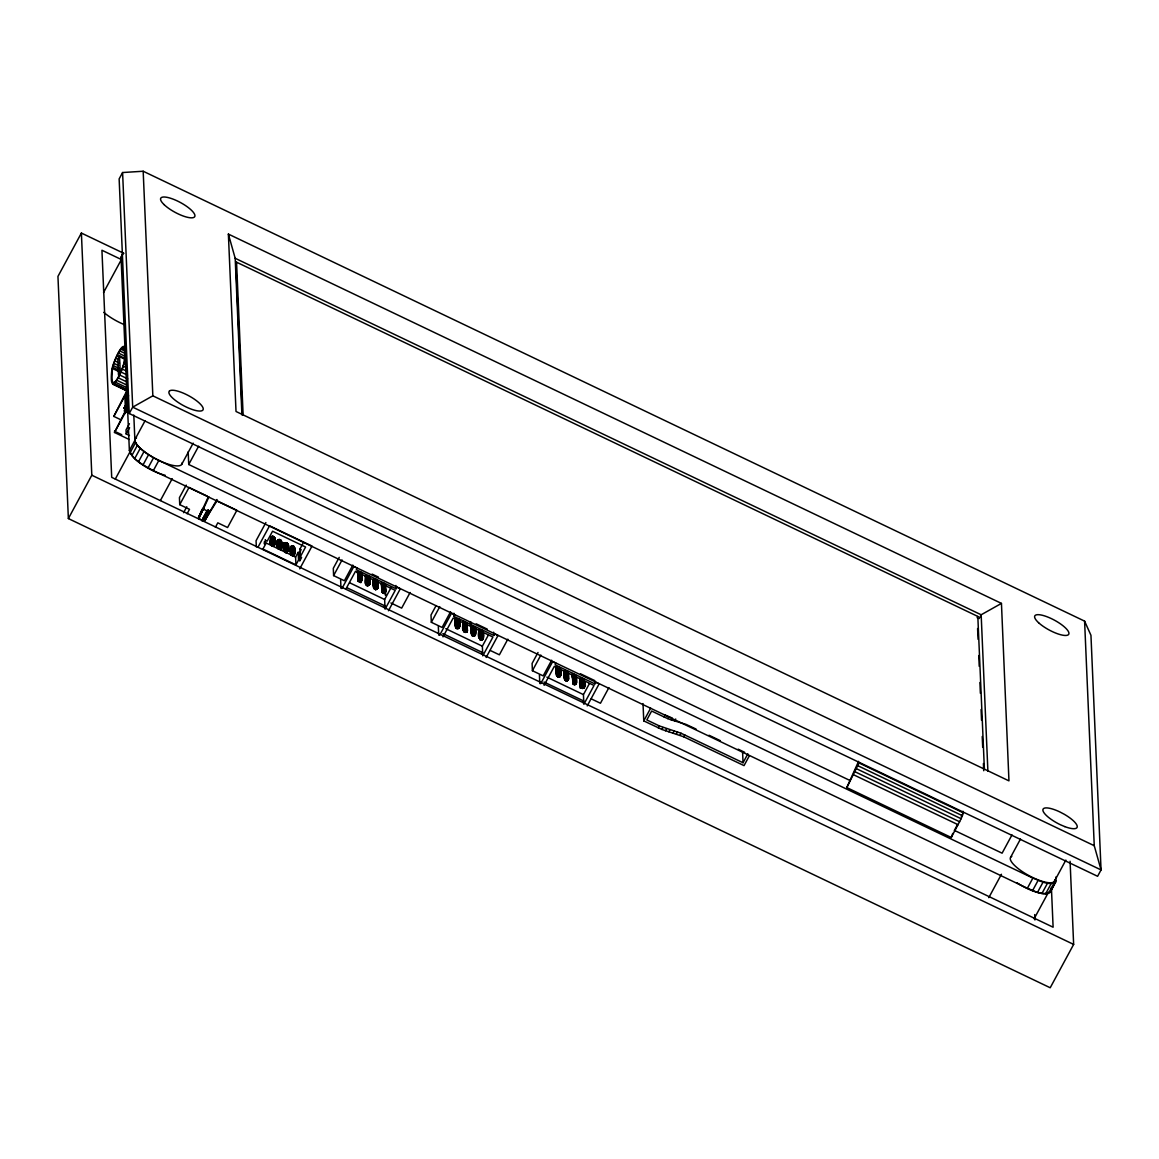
<?xml version="1.0" encoding="UTF-8"?>
<svg xmlns="http://www.w3.org/2000/svg" width="1159" height="1159" viewBox="0 0 1159 1159"><rect width="100%" height="100%" fill="white"/><g stroke="black" fill="none" stroke-linecap="round" stroke-linejoin="round"><path stroke-width="1.5" d="M278.754 546.092C282.043 557.146 280.782 539.312 279.435 539.471L280.261 546.947L280.29 539.761C283.086 543.252 278.522 553.104 278.971 546.831C281.202 546.034 280.811 549.395 279.073 549.062C275.697 547.917 275.596 539.022 279.884 539.558C285.389 542.209 278.638 555.277 278.16 545.759M283.941 544.426C280.652 556.798 290.692 550.38 287.244 543.194C290.011 544.469 286.91 554.466 284.245 550.974C284.506 548.569 282.086 542.195 286.49 542.716C289.634 544.556 288.765 552.452 284.578 551.756C284.317 550.974 285.186 550.322 285.838 549.888C289.402 550.438 284.694 553.77 284.679 550.177C291.445 547.338 283.723 557.783 284.766 548.917M291.358 555.118C292.314 553.278 288.185 543.846 293.835 546.353C298.906 553.423 289.127 561.912 291.039 548.758L291.068 554.726L293.488 554.871L293.241 553.118L291.59 553.959L293.068 555.61L293.922 553.263L291.286 553.336L294.212 554.929L294.328 547.526L293.893 555.248L292.619 555.61L291.358 555.118L292.619 555.61L292.662 550.902M273.712 541.152C275.074 547.309 271.076 547.816 272.061 541.354C272.148 556.334 279.073 532.894 271.192 536.921C266.787 548.077 277.363 548.221 274.292 537.225C277.638 540.804 271.728 553.017 272.394 541.427M285.157 549.149C285.447 558.913 291.126 545.396 287.722 544.368C286.708 547.627 286.316 557.522 284.94 549.062M293.517 550.626L293.502 555.48L294.125 548.352C298.095 558.899 286.577 554.755 290.779 548.41L290.88 554.321L292.633 555.436M270.728 538.109L271.148 545.063L273.959 544.208L271.365 545.44L270.945 537.283L271.843 545.005L273.191 545.643L274.031 544.469L273.162 543.571L271.525 544.122L272.466 545.903L274.654 543.788L274.466 537.631L274.755 544.658M280.956 545.338L281.014 548.613L277.914 547.917L277.943 546.584L279.956 545.86L277.653 547.12L278.595 549.062L277.986 545.628M287.968 550.525L286.954 549.149L286.49 542.716C289.286 550.771 281.912 555.089 284.143 543.585C281.347 553.162 291.474 553.828 287.722 544.368L287.968 550.974L286.896 542.919L286.954 549.149L284.361 551.38L285.114 552.235M293.227 550.786C296.356 555.668 289.924 556.479 291.097 553.162C301.007 550.96 287.171 559.71 291.344 546.106L292.184 553.133L291.01 546.396C288.591 556.856 298.602 555.987 293.097 545.875L293.14 552.408L292.647 545.773L293.169 552.162L290.866 553.437L291.474 555.118M125.694 406.07L124.621 408.953L125.882 405.607L124.52 408.837L125.708 405.636L124.317 408.591L125.549 406.041L124.448 407.475L125.549 407.968L124.897 406.519M124.65 411.807L125.838 408.605M273.292 541.34C272.437 551.438 275.741 542.832 274.466 538.486M278.551 546.005C278.812 551.38 279.855 549.105 279 544.571L279.391 549.337L280.971 547.584L279.551 546.367L278.232 547.497L280.681 548.555L279.406 549.294L279.449 544.585M278.348 545.903L278.508 549.076L278.131 547.265L281.26 546.947L279.927 546.092L279.855 549.308L279.565 544.585M287.649 549.714L286.563 549.018L286.041 542.629L285.824 549.54L285.143 542.745L285.578 549.974L284.404 543.238L284.52 551.076M286.954 549.149L286.461 552.466L287.823 551.047M291.764 550.771L291.72 555.393L291.373 549.033M291.88 550.815L292.604 555.654L293.111 550.815M285.578 549.294L285.534 552.408L287.171 550.525C281.709 557.899 282.086 528.663 285.186 551.539M284.694 551.771L284.737 542.948L284.419 549.873L286.563 549.018L285.998 552.495L287.287 552.09L287.258 545.556L287.606 551.771L287.519 545.208L287.838 551.394L287.504 543.542L287.867 550.105M273.959 544.208L271.554 545.643L274.132 543.078L273.683 536.603L273.973 544.976L274.755 544.223L273.756 542.832L273.278 536.4L272.945 543.209L272.829 536.313L273.365 542.702L274.654 543.788L271.467 543.875L274.524 543.948M361.289 572.778L361.724 579.891L358.508 580.789L357.624 571.952L358.117 580.76L359.522 581.644L361 580.181L359.116 579.543L359.406 581.847L358.117 580.76L357.682 572.387M367.736 580.775L367.78 585.701L366.273 584.947L366.07 576.936L366.968 585.512L368.866 585.338L369.707 583.832L367.562 582.76L365.954 584.136L365.636 576.182L367.041 585.498L366.114 584.223L365.578 575.748L366.07 584.556L369.591 584.368L367.316 585.092L367.287 583.194L369.257 584.759L367.041 585.498L365.954 584.136L365.621 575.328L365.954 584.136L366.968 585.512L369.663 584.266L369.388 576.979M374.458 579.688L375.733 589.467L374.85 587.338L376.907 587.787L375.429 589.25L374.154 588.41L373.734 578.718L373.531 579.558L374.357 588.772L375.864 586.526L375.675 579.399M382.731 583.325L383.267 593.249L381.862 591.727L381.485 583.354L382.948 593.089L381.862 591.727L381.688 582.528L382.021 591.423L383.383 593.046L385.165 592.365L384.484 590.916L382.977 590.945L383.484 592.785L385.585 591.293L385.15 584.179M382.093 589.337C381.586 598.174 386.512 584.208 383.629 583.194M455.4 619.08C459.428 648.678 451.387 597.407 456.921 628.236C458.747 628.757 459.457 625.382 457.052 626.092C455.603 637.218 454.792 603.752 455.733 626.584C458.573 632.843 461.977 622.702 459.196 620.224C462.441 624.614 456.211 634.741 456.791 623.6M472.568 635.248C470.482 633.089 469.076 605.215 472.64 636.016C471.249 633.959 471.467 628.931 471.293 625.817L471.626 634.625L472.829 635.842L474.625 634.48L473.22 633.596L472.365 634.509L473.075 636.117L471.945 635.436L471.249 626.251L471.626 634.625L473.031 636.146L475.335 634.77L475.132 629.192M556.479 667.497L557.131 676.262L557.885 676.813L556.813 675.016L558.696 676.523L559.797 675.306L558.667 674.379L556.813 675.451L556.421 667.077L556.914 675.885L558.624 677.03L557.885 672.032M564.766 678.826L566.2 680.739L567.751 679.116L566.099 678.319L565.578 679.652L566.997 680.797L568.374 679.667L568.185 672.104M572.72 682.622L574.154 684.549L576.009 683.68L574.85 682.014L573.459 682.941L574.589 684.129L576.429 682.622L575.994 675.494M584.122 680.145C587.613 692.227 576.936 690.141 580.282 678.479C579.152 696.834 580.558 682.057 583.672 686.968C574.676 687.49 589.554 691.184 584.165 681.42M124.81 410.663L124.752 411.923L124.636 410.779M361.043 572.416C362.535 603.028 354.741 552.292 358.667 581.094C364.39 581.007 355.885 582.76 358.957 578.471M373.864 583.571L374.415 588.395L373.531 579.558L374.024 588.366L374.994 589.294L374.386 586.874L376.342 586.048L377.385 587.236L376.545 589.351L375.313 589.453L375.27 586.193M383.484 590.018C381.456 593.64 385.904 593.987 385.324 591.467C382.731 594.103 380.413 590.713 383.383 589.801C388.787 589.83 381.688 597.899 383.223 589.989M479.42 630.873C480.275 634.002 477.407 640.232 482.564 639.29C482.506 640 481.782 639.956 481.42 639.782C479.783 640.043 479.131 636.61 481.086 636.494C485.331 636.204 481.84 642.723 479.681 638.855C481.086 617.008 475.465 641.767 481.985 639.362C483.028 638.913 482.55 637.262 481.434 637.363C478.116 647.91 478.899 616.009 480.521 639.044M556.914 668.25C552.466 680.579 563.578 676.146 559.783 667.483C562.101 669.931 559.102 684.665 558.319 672.104M564.433 671.307C561.391 685.621 570.923 679.536 567.736 671.278C567.765 676.523 569.895 682.999 564.868 679.681C566.316 659.674 560.985 678.435 566.592 680.608C569.837 681.072 568.084 674.538 568.229 672.539M575.864 676.827C577.877 688.649 572.705 684.534 573.676 674.625M292.995 555.407L292.619 555.61M271.032 544.223L273.654 543.803C269.439 547.12 271.597 539.399 270.786 537.689C267.99 552.973 277.609 537.863 271.177 544.556M277.783 547.714L277.392 540.847M290.981 554.031L290.75 546.744L291.517 554.857M575.907 675.451L576.009 683.984L575.646 675.813C571.778 689.112 578.674 685.795 576.139 675.914L575.907 683.998L576.168 676.334M455.386 618.225C457.675 638.71 453.618 620.181 458.978 626.208C458.298 627.019 460.051 627.236 458.906 627.975C453.633 629.685 455.168 619.225 456.168 620.108M464.614 631.452L463.774 631.249L463.513 623.281L464.687 632.206L463.672 630.829L463.296 622.455L463.687 630.395L466.106 628.946L467.063 629.612L466.483 631.423L464.484 631.22L465.527 629.757L467.309 631.061L465.904 632.365L463.991 631.641L463.499 621.615L463.948 630.119L465.078 632.35L467.381 630.96L467.091 623.672M581.543 678.45L581.673 688.243L582.499 688.214L581.296 687.997L580.514 679.304L580.978 687.664L583.962 687.49L582.484 688.388L580.934 686.157L582.18 684.926L584.064 685.635L583.861 687.809L580.775 687.287L580.34 678.899M125.708 406.432L124.419 407.62L125.027 408.504L125.52 406.186L124.448 407.475L125.259 406.881M369.344 577.834L369.156 585.078L369.113 577.906C371.344 585.628 362.101 588.743 365.809 576.574L366.273 584.947L367.084 584.947M374.589 584.339C373.502 595.016 380.5 586.758 377.298 582.079M385.281 584.498C384.614 608.156 387.714 584.31 382.687 592.133L385.483 592.133L385.339 584.933L385.57 591.872L382.687 592.133L384.252 590.09L384.136 584.933M459.138 620.644L458.906 627.975L459.094 621.181M467.135 624.107L466.86 631.771L466.947 623.267M471.307 626.671C467.99 638.957 480.188 637.349 474.9 627.077M557.044 673.06L557.131 676.262L560.058 675.9L559.015 676.957L558.754 672.09C557.465 682.81 562.564 673.437 560.29 669.844M582.484 679.971L582.629 685.447L581.485 687.258L584.295 687.084L584.093 680.478L583.962 687.794L583.948 679.304M361.507 574.893L361.622 580.731L358.826 580.731L360.623 579.514L360.681 573.719M369.576 584.542L366.78 584.527L368.808 582.426L368.591 575.878M374.053 580.036L374.328 588.062L373.575 579.123C370.127 593.278 379.848 588.685 376.545 579.674M385.585 591.727L382.687 592.133L384.484 590.916L384.542 585.121M455.864 627.106C454.922 624.513 463.238 627.352 456.53 627.425L458.573 625.324L458.341 618.776C462.644 625.961 452.198 634.219 455.82 619.819L456.849 627.845M463.354 622.876C460.022 635.436 468.787 632.061 466.353 624.208M472.293 635.393L474.234 633.814L474.306 628.019M479.203 630.047L480.072 638.884L479.247 629.627C475.61 641.782 484.505 640.941 482.26 631.814M560.319 670.018L560.434 675.856L557.624 675.856L559.42 674.639L559.493 668.844M568.185 672.886L567.953 680.203L565.578 679.652L567.606 677.551L567.388 671.003M572.387 675.103L573.719 684.433L572.532 673.843L572.966 683.535L575.328 682.245L575.4 676.436M581.108 687.693L580.34 678.044L581.094 686.65L582.267 685.476L584.107 685.853L584.15 687.316L581.485 687.258L583.281 686.041L583.354 680.246M124.535 408.649L124.882 407.606L124.52 408.837M125.027 409.489L124.535 411.662L125.708 408.823L124.578 410.445L125.158 411.474L125.346 410.489M359.522 576.979C359.261 588.164 364.143 577.385 361.478 573.531L361.709 580.471L360.826 580.92L358.826 580.731L359.971 578.935L359.826 573.444M377.53 588.337L374.734 588.323C379.225 588.743 377.312 584.773 374.734 588.323L377.53 588.337L377.341 580.789L377.617 588.077L377.11 588.873L374.734 588.323L376.342 586.048L376.124 579.486C378.921 587.091 371.72 591.51 373.589 579.978M482.202 636.494C480.623 644.056 485.751 636.117 483.086 632.988M560.203 669.163L560 676.407L560.275 668.642M112.539 368.533C113.973 359.783 127.736 330.503 124.143 361.68C122.724 370.431 108.946 399.71 112.539 368.533L118.87 371.561M124.839 360.406C123.607 369.214 108.323 402.26 111.844 369.808C113.075 361 128.374 327.954 124.839 360.406L125.505 360.724M125.607 412.097L124.708 413.401L125.78 411.648L124.708 413.401L125.838 411.778L125.027 412.676M124.506 414.198L124.607 413.777M124.679 407.707L124.404 408.316M272.162 545.425L271.047 544.658M277.638 547.816L278.392 547.917L277.334 541.267L277.682 548.004L281.231 548.236L281.115 541.21L281.362 547.816L277.638 547.381M291.141 554.799L294.096 554.944M125.302 412.952L125.824 411.677L125.273 413.299M125.433 406.751L124.955 408.011L125.288 406.592M481.405 631.539L481.536 637.03L480.391 638.826C488.504 635.784 476.508 645.722 480.652 635.002M357.943 572.72L358.363 579.094L359.116 579.543L358.479 572.126L359.609 578.949L358.971 571.894L359.073 578.544L358.117 580.76M125.056 407.026L124.448 407.475L125.896 405.737L125.013 406.36M357.624 571.952L358.508 580.789M456.182 618.834L456.24 626.483L455.545 617.819L456.139 626.816L455.849 619.123M471.641 634.19L472.119 635.089L471.756 626.729M556.421 667.077L557.305 675.914L556.943 667.555M566.577 672.365L566.722 677.856L565.578 679.652C567.591 679.464 568.953 680.507 568.026 678.45C562.55 678.334 565.534 678.334 564.839 669.685L565.766 680.637L565.433 675.654M580.934 686.157L580.804 678.957M359.841 581.688L361.55 580.891L361.391 574.038M375.313 589.453L377.457 588.482L377.298 581.644M558.145 672.09C557.189 678.58 560.13 678.058 559.015 672.017M582.499 688.214L583.658 688.069L583.614 681.304L583.962 687.794L583.875 680.97L583.861 687.809M463.919 631.307C463.339 630.032 469.946 627.598 465.976 622.412C468.482 630.931 460.833 637.218 463.339 622.021L464.411 630.974L463.672 630.829M473.901 627.83L474.017 632.973L472.437 635.016L474.813 635.567L475.089 627.903M376.545 588.729L375.733 589.467L375.704 586.222M125.013 407.374L124.926 407.273M858.573 761.333L846.809 787.584L951.264 837.493L961.13 818.718L963.462 812.894L859.022 762.97L846.809 787.584M962.665 812.749L963.013 811.242M274.495 545.121L273.22 546.121L272.973 541.427L272.916 545.686M125.621 409.909L125.056 410.735L125.563 409.721M361 581.543L361.014 574.719M466.889 624.933L466.976 631.756L466.613 623.585L466.671 632.032L464.484 631.22L465.628 629.424L465.44 622.296M472.814 632.843C470.424 638.029 477.696 635.291 472.437 635.016L473.582 633.22L473.452 627.729M560.029 669.569L559.797 676.668L557.624 675.856L558.768 674.045L558.624 668.569M575.617 684.259L573.039 683.868L572.56 675.509L573.154 683.897M467.294 630.221L466.86 631.771L464.484 631.22L467.063 629.612L464.484 631.22C468.323 631.843 467.729 627.99 464.484 631.22L467.396 630.395L464.918 629.554L464.223 622.586L464.788 630.032L464.035 629.583L463.759 621.253L464.194 630.279L464.542 622.412M293.386 552.814L293.502 546.063L293.647 553.451M366.114 584.223C365.346 581.123 370.967 582.108 369.446 584.585M374.067 587.613L374.386 579.732M556.957 675.132L556.479 666.642C554.306 669.149 559.377 682.723 557.595 673.524M572.966 683.535L572.387 674.248L572.865 683.144L573.835 683.868M581.137 678.652L581.601 686.258L580.601 679.246L580.818 686.939L581.876 688.069M369.591 584.368L369.417 577.414L369.663 584.266L366.78 584.527L367.91 582.731L367.78 577.24M457.993 620.224L458.109 625.382L456.53 627.425L459.442 627.019L456.53 627.425L457.675 625.628L457.544 620.137M575.907 683.998L576.11 676.769L576.255 683.607L573.531 683.448L574.676 681.651L574.487 674.524M1055.921 876.972L1055.574 882.245L1050.054 892.444C1042.767 896.139 1034.292 890.807 1027.367 888.287L153.336 470.626C144.484 465.585 133.242 460.674 129.373 450.561L121.058 257.341L123.144 252.763M1050.054 892.444L1056.081 880.579M360.275 573.531L360.391 578.689L358.826 580.731L361.405 579.109L361.246 572.691M368.229 577.327L368.345 582.484L366.78 584.527L369.359 582.905L369.272 578.124M377.37 581.21L377.617 588.077L374.734 588.323L377.515 587.091M385.324 591.467L384.513 590.525L382.687 592.133L385.483 591.119M459.312 626.889L457.689 625.309L455.994 626.324M474.77 628.41C475.813 641.318 475.262 628.54 471.901 633.915C471.467 634.408 475.002 632.162 475.219 634.48M479.855 637.725L479.406 629.221L479.71 637.566L482.97 637.204L483.202 638.841L483.057 631.626L483.289 638.566L480.391 638.826L481.97 636.784L481.854 631.626M560 676.407L560.072 669.482C563.564 681.883 557.566 668.917 557.609 675.089C557.16 672.814 564.1 675.9 557.624 675.856L559.203 673.799L559.073 668.656M567.026 672.452L567.142 677.609L565.578 679.652L568.156 678.029L567.461 671.061M572.981 682.347L575.559 681.362L575.009 674.654L575.139 681.173L573.531 683.448C581.963 680.188 566.157 681.144 576.458 682.752M584.397 686.852L581.485 687.258L584.353 686.114L581.441 685.505L580.862 678.884M369.156 585.078L369.228 578.167L369.257 585.063L369.113 581.789M385.063 592.684L385.252 585.44M458.906 627.975L458.718 627.135L456.53 627.425L458.79 626.193M466.86 631.771L466.671 630.945M474.813 635.567L474.625 634.741L472.437 635.016L475.132 633.48L474.871 626.99M278.319 548.54L280.449 548.366M278.754 546.976L278.146 539.79C275.494 547.642 284.882 549.931 281.058 540.789L281.26 546.947L280.898 540.384C284.694 549.786 274.857 549.033 277.552 540.442L277.653 547.12M294.56 554.118L294.27 547.106L294.473 553.263L291.112 553.857L293.647 555.118M560.405 675.32L560.014 676.248L557.624 675.856C559.594 672.278 562.666 676.059 557.624 675.856M568.156 672.959L567.953 680.043L568.069 673.249M575.719 683.173L573.531 683.448C577.501 682.274 576.53 680.884 573.531 683.448L576.356 683.288L576.023 677.044M473.133 635.943L473.423 632.915M286.157 549.192L285.505 549.641L285.592 542.629C287.896 550.902 282.26 548.902 287.533 549.902M961.289 816.704L962.086 814.603M273.756 542.832L272.611 543.238L272.379 536.313C275.465 544.672 269.018 547.077 271.192 536.921L272.365 543.672L271.539 536.631L271.307 544.759M277.812 546.715L277.798 540.08L277.914 547.917M284.216 550.728L283.998 543.991L284.65 550.931M361.043 580.876L361.463 580.065L358.826 580.731L361.405 579.109L360.942 580.702M368.939 581.963C367.635 588.395 371.213 582.455 366.78 584.527C370.098 581.977 370.445 584.397 369.344 578.283M376.892 585.759L376.82 589.134L377.631 587.497M384.846 589.554C384.324 594.176 385.266 592.814 384.976 590.496C379.036 590.192 383.962 597.725 381.528 582.934L382.021 591.814M457.501 623.672C456.82 628.786 456.82 629.873 459.442 626.584M465.469 629.12C464.73 632.872 465.121 633.147 467.005 630.757M472.582 626.193L473.437 636.204L475.349 634.19M482.564 639.29L482.839 637.609L480.391 638.826L483.202 638.841L482.97 632.133M559.84 676.001L560.275 675.19M567.751 680.116L568.142 673.408M575.748 683.607L575.994 682.014L574.85 682.014M583.499 684.795L583.658 688.069L583.701 678.942M375.11 589.134L374.835 584.455M565.838 675.827L566.592 680.608M374.386 586.874L374.111 579.964M479.71 630.525L480.101 637.885L480.043 630.235L480.913 637.493L479.783 630.467M124.65 407.446L125.36 406.172M125.824 410.243L124.578 410.445L125.824 409.026M124.535 410.59L125.505 409.301M124.911 413.372L125.954 411.981M198.768 517.493L199.841 519.232L198.768 517.493L202.782 508.815L209.257 511.901M203.549 507.178L208.113 497.327M198.826 518.739L208.924 496.936M273.567 543.354L274.437 543.412L274.031 536.878L274.132 543.078M280.174 546.512L281.043 546.57L280.637 540.036L280.739 546.237M125.013 410.416L125.65 408.678L124.578 410.445L125.172 409.996M361.622 579.717L358.826 580.731M482.984 631.191L483.26 637.696L482.187 637.609M199.797 515.277L203.144 508.975M201.941 520.29L207.041 510.844M201.956 520.594L207.186 510.771M202.303 520.203L206.548 512.336M123.868 253.357L81.391 233.06L57.95 276.407L68.367 518.566L1050.213 987.758L1073.64 944.411L1070.076 861.282M122.593 172.532L119.145 178.906L129.243 413.531L1097.602 876.291L1101.05 869.916L1090.952 635.291L1084.592 621.123L143.18 171.242L122.593 172.532L132.691 407.157L129.243 413.531M121.058 257.341L123.434 252.981M103.542 292.561L122.101 258.225M119.536 355.813L117.812 359L118.493 375.052L120.217 371.865L119.536 355.813L124.346 358.102M121.115 419.891L113.814 416.4L124.839 396.001L125.476 410.808L114.495 432.466L129.127 439.449M114.495 432.466L127.258 408.881L127.2 407.62L126.331 409.214L125.694 394.408L126.505 391.554L113.814 416.4M68.367 518.566L91.807 475.219L81.391 233.06M129.417 423.687L126.027 429.946L126.201 433.973L129.46 435.523M126.201 433.973L129.591 427.7M135.27 438.87L145.121 420.659M129.373 450.561L134.893 440.362L133.807 415.081M115.292 479.058L130.489 450.952M130.054 452.807L135.56 442.608L134.893 440.362M131.88 455.487L137.385 445.288L135.56 442.608M984.397 769.446L977.819 616.429L236.552 262.195L235.857 263.484L242.361 414.705M134.763 458.5L140.268 448.301L137.385 445.288M138.558 461.673L144.064 451.474L140.268 448.301M143.064 464.86L148.584 454.661L144.064 451.474M148.077 467.888L153.596 457.689L148.584 454.661M153.336 470.626L158.855 460.427L1032.872 878.087C1039.811 880.608 1048.272 885.94 1055.574 882.245M160.406 500.514L172.213 478.667M181.688 464.411L193.176 443.158M850.213 780.601L188.729 464.498L198.624 446.201M186.208 485.099L179.442 497.617L179.732 504.643L189.511 509.323L187.092 513.785M179.732 504.643L189.047 487.432L207.389 496.211M183.571 512.698L186.787 506.758M199.812 515.364L204.027 507.57L198.797 517.117L203.984 507.7L199.696 515.523M202.101 520.797L208.055 509.772M202.608 520.246L206.853 512.379M203.187 519.464L208.287 510.018M202.955 520.348L208.591 510.264M203.854 519.942L208.953 510.496L204.245 520.159M204.65 520.362L208.91 512.495M205.042 520.507L209.301 512.64M215.4 527.302L217.805 522.839L227.584 527.519L236.885 510.293L217.008 500.804L216.95 499.543L204.216 521.318L203.158 519.58L204.172 520.072M265.889 522.564L256.067 540.731L256.342 546.918M258.109 546.99L269.569 525.795L312.017 546.077L299.746 568.794M265.295 539.63L265.498 544.31L262.905 549.091L295.936 564.868L298.515 560.087L298.182 552.307L299.529 552.944L299.862 560.724L298.515 560.087M295.936 564.868L295.588 557.088L298.182 552.307M299.862 560.724L301.586 557.537L300.239 556.899L299.906 549.12L302.963 543.47M299.529 552.944L300.674 550.829M300.239 556.899L305.585 547.019L272.568 531.228L267.222 541.108L265.875 540.471L264.151 543.658L265.498 544.31M339.21 557.363L333.299 568.316L333.604 575.603L344.382 580.746L352.843 565.099M333.604 575.603L342.064 559.956M341.919 588.569L353.828 566.548L357.189 568.156L356.335 569.75L396.088 588.758L396.957 587.164L400.319 588.772L388.424 610.779M346.135 588.613L355.465 571.344L395.233 590.351L385.049 609.17M384.064 607.475L384.918 605.882L384.643 599.493L391.409 586.976M410.127 592.481L401.666 608.127L390.887 602.97M436.088 605.621L431.003 615.009L431.322 622.296L442.101 627.439L450.561 611.793M431.322 622.296L439.783 606.65M439.638 635.262L451.532 613.241L454.907 614.849L454.038 616.443L493.806 635.451L494.661 633.857L498.037 635.465L486.128 657.472M442.999 636.87L453.183 618.037L492.937 637.044L482.752 655.864M481.767 654.183L482.637 652.589L482.361 646.186L488.272 635.233M507.845 639.174L499.384 654.821L490.141 650.402M538.008 652.488L532.097 663.441L532.401 670.713L543.194 675.871L551.641 660.224M532.401 670.713L540.862 655.067M540.717 683.68L552.626 661.673L555.987 663.281L555.132 664.875L594.886 683.882L595.755 682.289L599.116 683.897L587.222 705.903M544.093 685.302L554.263 666.468L594.031 685.476L583.846 704.295M582.861 702.6L583.716 701.007L583.441 694.618L589.366 683.665M608.924 687.591L600.463 703.252L591.22 698.834M749.395 755.711L744.035 765.621L683.738 736.805L661.934 729.46L643.767 720.898L650.663 708.149M658.225 727.809L659.268 725.896L681.072 733.256L743.049 762.738L747.874 753.814M659.268 725.896L646.823 719.956L651.648 711.032L664.093 716.972L665.121 715.06L671.206 717.595M661.934 729.46L662.977 727.548M664.093 716.972L667.801 718.623L668.83 716.711M665.512 730.793L666.541 728.881M667.801 718.623L671.365 719.956L672.408 718.044M668.815 731.778L669.859 729.866M671.365 719.956L674.683 720.927L675.711 719.015M673.147 732.85L674.176 730.938M676.465 733.835L677.493 731.923M680.029 735.168L681.072 733.256M683.738 736.805L684.781 734.893M977.124 617.704L977.819 616.429M979.109 618.602L981.166 614.777L1001.448 603.404L1008.953 780.862L236.016 411.488L228.381 234.089L1001.448 603.404M952.741 833.408L951.264 837.493M954.277 830.568L957.334 824.904M1011.995 834.9L1002.1 853.183L954.741 830.554M988.786 897.674L1001.448 874.263M1010.619 857.269L1020.471 839.058M1027.367 888.287L1032.872 878.087M1032.597 890.576L1038.116 880.376M1037.551 892.314L1043.071 882.115M1041.984 893.401L1047.504 883.201M1045.664 893.792L1051.17 883.593M1034.103 918.797L1048.46 892.271M1054.371 881.347L1065.86 860.094M1048.402 893.473L1053.908 883.274M201.029 511.67L202.738 508.526M199.913 514.031L203.318 507.743M198.508 517.218L203.622 507.787M361.637 580.558L360.782 578.848L358.783 578.978M369.678 583.701L367.925 582.412L365.969 583.701M377.399 588.395L376.689 586.454L374.589 586.382M475.262 634.857L474.017 632.973L471.901 633.915M483.216 638.667L481.97 636.784L480.058 637.363M560.275 668.743C560 684.549 561.753 669.815 557.073 674.755M568.461 679.391L567.055 670.844M198.58 517.218L203.854 507.772M583.281 684.926L583.296 687.649M124.448 407.475L125.708 405.636M358.16 580.413L358.363 579.094M367.157 585.338L368.866 585.338L368.721 580.442M564.897 678.392L567.606 677.551L565.027 678.551M573.27 680.97C575.081 689.822 571.662 678.855 573.169 676.132M580.789 685.998L581.731 685.07L581.21 678.609M125.621 411.981L124.708 413.401L125.389 412.082M584.122 686.592L581.485 687.258L583.049 685.201L582.934 680.058M125.694 408.707L125.143 409.649M204.216 521.318L217.008 500.804M382.412 583.484L382.282 591.525L381.688 582.528M573.589 674.639L573.227 682.521L573.183 674.857M125.679 412.372L125.331 413.111L125.462 412.256M471.554 627.005L472.742 633.843L472.93 626.106L472.959 633.683L471.829 626.657M574.256 681.362L573.386 681.492L572.792 673.495L573.821 682.26L574.024 674.538L574.69 681.101L574.299 682.028L573.256 674.813M274.06 539.254L274.625 545.078M287.171 550.525L285.592 552.379L285.36 549.25M361.072 579.5C355.799 579.442 361.507 577.573 361.463 580.065M377.11 588.873L377.254 583.6M361.608 579.486L360.811 579.703L360.985 572.358M369.547 583.991L369.026 583.31M385.469 590.887L384.672 591.104L384.904 585.396M467.28 629.974L466.469 630.206L466.7 624.484M475.016 628.337C471.843 642.651 478.899 630.003 472.437 635.016L475.349 634.625M483.028 637.421L482.376 637.812L482.55 630.453M560.42 674.61L559.869 674.625M568.489 679.246L565.578 679.652L567.823 678.435M566.273 675.9L566.577 680.826L567.388 680.043M385.454 591.597L385.295 584.585M375.052 586.367L375.226 579.413M483.303 638.421L480.391 638.826L482.651 637.595M581.485 687.258L583.31 685.65L584.281 686.244M359.218 581.543L358.117 573.125L358.739 581.47M375.038 588.743L374.227 584.064L374.647 589.062M382.992 592.553L382.282 589.54M472.756 635.436L471.727 627.425L472.249 635.769M481.362 635.074L481.391 640L480.304 639.565L479.681 631.22L480.029 639.261M557.928 676.262L557.218 673.263M565.882 680.072L565.085 680.072L564.607 671.698L564.868 679.681L566.273 680.579L565.389 680.391L565.172 677.059M581.789 687.664L580.978 687.664L580.775 679.652L581.398 687.997M375.777 579.413L375.777 586.86M383.73 583.209C386.164 591.684 379.935 594.828 382.34 583.528M474.263 635.422L475.176 635.175L474.886 628.656M271.134 544.093L271.959 544.02M277.74 547.251L281.217 547.888M284.332 550.409L285.172 550.322M290.851 553.698L291.778 553.48M124.665 410.272L125.404 409.735M377.53 587.323L376.718 587.309L376.95 581.601M474.697 633.799L474.654 628.294M575.777 682.231L575.748 676.726M583.73 686.027L583.701 680.521M279.927 546.092L279.218 546.396L278.537 539.587L278.566 547.178M286.534 549.25L286.896 549.366M280.435 547.149L281.231 547.497M366.867 585.15L366.823 577.399L367.287 583.194L366.157 576.168L366.374 583.919L365.621 575.328M464.571 631.843L466.584 632.032M294.328 553.408L291.59 553.176L291.749 545.889L292.43 553.046L292.749 552.119L292.184 545.788L291.952 553.292M482.057 639.652L481.086 635.074M558.203 676.972L559.435 676.248M566.099 675.885L566.157 680.782L567.229 680.492M374.98 586.135C374.763 589.554 377.139 580.905 375.313 579.399M464.745 629.033L463.832 630.51M360.623 579.514L361.449 579.326M368.576 583.325L369.402 583.136M376.53 587.12L377.356 586.932M384.484 590.916L385.31 590.728M466.295 630.018L467.12 629.83M474.234 633.814L475.074 633.625M559.42 674.639L560.246 674.451M567.374 678.45L568.2 678.261M575.328 682.245L576.153 682.057M1094.255 845.708L152.843 395.827L132.691 407.157L1101.05 869.916L1094.255 845.708L1084.592 621.123M284.984 550.815L286.635 549.96M358.131 579.471L357.667 571.532L358.001 580.326L358.957 580.949M557.754 676.074L556.813 675.451M559.739 675.827L560.536 675.451M575.646 683.419L576.443 683.042M278.044 547.787L280.898 548.642M271.974 545.237L270.96 538.935L271.974 539.761M278.45 548.164L278.58 548.395M465.527 622.311C467.222 631.887 463.238 632.35 464.991 622.296L465.483 632.394L466.309 631.612M473.625 627.772C475.002 636.798 471.047 633.712 472.177 626.382L472.148 634.089L472.495 626.222M382.658 589.801C381.673 594.625 386.324 593.872 384.701 589.67M573.502 681.115L573.719 684.433L575.342 683.853M566.708 675.885L566.997 680.797L567.359 672.307L567.751 680.463L567.693 672.017L568.055 680.188L567.968 673.365M567.968 677.827L567.142 678.305M374.734 588.323L377.37 587.671M456.53 627.425L459.181 626.758M464.484 631.22L467.135 630.568M472.437 635.016L475.089 634.364M480.391 638.826L483.042 638.16M565.578 679.652L568.229 679M573.531 683.448L576.168 682.796M293.56 552.307C290.532 552.698 297.95 555.248 294.111 546.7L294.444 554.553M271.249 545.252L271.22 539.297L271.988 545.903M581.63 678.421L582.484 688.432L582.89 685.085M366.78 584.527L368.953 584.252M382.687 592.133L384.86 591.843M374.429 584.237L374.545 589.076L375.429 589.25M558.638 676.813L559.725 676.653M274.147 540.804L273.698 546.019L273.408 541.311M284.288 551.162L284.172 545.252L284.868 551.959M280.232 549.149L280.666 545.672M474.538 635.827L474.596 632.452M558.638 676.986L557.812 676.842L557.754 673.596M574.545 684.592L573.893 681.275M674.683 720.927L685.896 724.332L696.081 729.069M383.31 593.22L382.818 589.873M566.2 680.739L565.679 675.769M573.922 684.259L574.082 681.318M382.108 592.206L381.543 583.788M291.59 554.219L294.314 554.596M567.533 677.769L566.896 678.218M228.381 234.089L235.19 258.298L981.166 614.777L987.903 771.358M121.507 259.602L101.934 250.243L111.699 477.349L1053.111 927.214L1051.401 887.562M122.057 348.033L125.23 349.554M121.043 349.236L124.201 350.742M119.841 350.96L124.593 353.234M118.537 353.118L124.868 356.146M117.218 355.581L123.549 358.595M115.929 358.189L119.102 359.71M114.77 360.826L119.522 363.086M123.405 366.287L126.621 367.823M113.814 363.303L118.551 365.578M122.318 369.084L127.142 371.387M113.089 365.505L119.42 368.519M112.655 367.273L118.986 370.3M121.014 372.039L127.447 375.11M119.58 374.98L127.62 378.834M118.073 377.747L126.128 381.601M116.61 380.181L126.273 384.788M115.263 382.122L126.534 387.497M114.118 383.47L126.983 389.612M114.031 384.122L125.302 389.511M113.234 384.136L127.707 391.061M112.655 384.107L127.128 391.018M125.694 394.408L128.62 395.798M857.964 765.78L962.405 815.704M856.675 768.808L961.13 818.718M855.241 771.865L959.681 821.789M853.705 774.835L958.16 824.744M114.451 431.206L121.753 434.697M372.097 574.096L378.457 577.124M476.175 623.817L487.302 629.149M580.442 673.77L594.755 680.608L594.886 683.882M709.018 735.255L720.347 740.673M738.153 749.178L744.629 752.278M358.87 573.604L358.638 581.47M472.481 627.903L472.64 636.016L472.568 632.771M480.434 631.698L480.594 639.811L480.492 634.944M299.906 549.12L301.253 549.757M264.151 542.05L295.588 557.088M349.656 582.774L384.643 599.493M445.78 628.7L482.361 646.186M546.86 677.131L583.441 694.618M346.758 587.642L384.918 605.882M442.868 633.582L482.637 652.589M543.962 682.014L583.716 701.007M91.807 475.219L1073.64 944.411M153.596 457.689L158.855 460.427M284.245 550.539L284.955 550.366M382.948 593.089L382.427 589.656M284.752 551.959L285.592 551.872M481.738 639.754L481.014 639.913L480.927 635.06M473.785 635.958L473.075 636.117L472.988 632.886M286.128 551.988L286.273 549.308M463.948 630.119L463.499 621.615M466.744 630.003L465.802 629.786M384.933 590.902L383.455 590.351L382.818 583.296M376.979 587.106L376.038 586.889M271.076 544.846L270.8 538.544L271.003 544.411M582.528 685.78L582.209 679.971M574.574 681.985L574.574 674.538M566.621 678.189L565.722 670.815M558.667 674.379L557.899 668.642M481.434 637.363L480.536 629.989M465.527 629.757L464.629 622.383M457.573 625.961L456.675 618.587M383.73 590.67L382.934 589.945M367.823 583.064L367.055 577.327M359.87 579.254L360.014 573.473M556.914 675.885L558.319 676.769M381.977 584.527L382.311 592.568M290.938 553.567L290.547 547.584M584.266 686.012L583.904 679.217M285.853 551.959L285.809 549.337M272.64 545.657L272.51 541.441M374.994 589.294L374.038 585.396M582.803 685.809L583.107 680.13M558.942 674.408L559.246 668.729M481.709 637.378L482.014 631.698M473.756 633.582L474.06 627.903M457.848 625.976L458.153 620.297M383.991 590.684L384.31 585.005M368.098 583.093L368.403 577.399M360.145 579.283L360.449 573.604M278.348 547.207L281.101 548.279M458.356 627.816L458.674 621.47M384.498 592.524L384.484 589.801M368.591 584.918L368.576 580.529M360.637 581.123L360.623 578.399C361.26 583.948 358.624 581.644 359.783 576.979M580.673 686.418L581.166 687.316L580.282 678.479M565.013 679.739L564.433 670.453M376.385 589.163L376.747 585.875M583.049 685.896L583.875 685.433L583.484 680.347M575.096 682.1L575.922 681.622L575.545 676.552M559.189 674.495L560.014 674.031L559.638 668.946M481.97 637.479L482.796 637.001L482.274 630.235M474.017 633.669L474.842 633.205L474.451 628.12M466.063 629.873L466.889 629.395L466.498 624.324M458.109 626.077L458.935 625.599L458.689 619.051M384.252 590.771L385.078 590.308L384.687 585.223M376.298 586.976L377.124 586.512L376.617 579.732M368.345 583.18L369.17 582.702L368.663 575.936M360.391 579.37L361.217 578.906L360.826 573.821M582.673 680C583.252 688.171 580.094 687.62 581.977 678.334M566.765 672.394C568.142 681.42 564.187 678.348 565.302 671.003M566.302 672.365L566.099 678.319L566.128 672.379M558.812 668.598C560.188 677.624 556.233 674.538 557.349 667.207M558.348 668.569L558.145 674.509L557.001 667.483M481.579 631.568C481.854 641.275 480.55 636.798 480.985 629.902M457.718 620.166C459.094 629.192 455.139 626.106 456.269 618.776M457.269 620.137L457.052 626.092L455.922 619.065M367.968 577.269C368.591 584.382 366.809 584.382 367.504 577.24M359.406 571.807L359.333 579.399L359.319 571.807M366.505 575.893L366.476 583.585L366.432 575.936M382.064 583.774L382.977 590.945L382.006 583.832M482.608 630.51L483.086 637.276L482.825 630.786M466.816 624.6L467.178 629.685L466.976 624.817M458.747 619.109L459.341 626.411L459.022 621.007M385.02 585.512L385.368 590.583L385.107 584.093M377.066 581.702L377.414 586.787L377.226 581.919M581.456 684.926L581.673 688.243M464.455 628.888L464.687 632.206L464.614 628.96M456.4 623.426L456.733 628.41L456.632 623.542M581.847 685.085L582.064 688.374L582.021 685.114M464.86 629.047L465.078 632.35L465.034 629.091M367.041 580.702L367.36 585.657L367.302 580.76M359.189 578.558L359.406 581.847L359.348 576.965M479.681 631.22L480.203 639.565M457.226 623.672L457.95 628.555L457.935 623.585M375.53 586.222L375.733 589.511M367.461 580.789C367.099 587.077 369.431 586.686 368.33 580.645M294.256 552.872L293.835 546.353L293.951 552.553M560.188 669.598L560.492 674.712M482.854 630.873L483.26 637.696M293.618 550.568L293.893 555.248M292.778 550.902L293.068 555.61M286.925 545.846L286.838 552.307L286.708 549.192M280.507 545.817L280.681 548.931M280.101 546.034L280.29 549.163M273.814 541.094L274.089 545.773L274.075 542.513M582.716 685.128L582.905 688.388M574.763 681.318L574.951 684.592L574.936 681.275M481.521 635.06L481.811 639.956L481.796 634.987M473.669 632.886L473.857 636.161L473.843 632.843M465.715 629.091L465.904 632.365L465.889 629.047M457.675 623.658C459.094 629.67 456.182 630.09 457.066 623.658M383.904 590.003L384.107 593.263L384.093 589.96M375.951 586.193L376.153 589.467L376.139 586.15M367.91 580.76L368.2 585.672L368.171 580.702M359.956 576.965L360.246 581.861L360.232 578.558M357.856 572.778L358.319 581.152M293.864 548.714L294.212 554.929M280.84 545.512L281.014 548.613M583.122 685.012L583.296 688.272M575.168 681.202L575.342 684.462L575.328 681.13M567.128 675.769L567.388 680.666M559.261 673.611L559.435 676.87L559.406 668.497M481.956 634.944L482.216 639.84M474.089 632.771L474.263 636.045L474.248 632.698M466.135 628.975L466.309 632.234L466.295 628.888M458.095 623.542L458.356 628.439L458.327 623.426M384.324 589.888C385.527 593.596 382.687 594.581 383.658 590.018M376.371 586.077L376.545 589.351L376.53 586.005M281.072 545.136L281.231 548.236M471.249 626.251L471.785 634.306M575.472 679.362L575.704 684.259M559.493 670.134L559.797 676.668M482.419 636.378L482.579 639.638L482.55 636.262M474.466 632.568L474.625 635.842M466.512 628.772L466.671 632.032M459.138 619.877L459.471 626.729M458.399 621.702L458.718 628.236L459.109 620.731M281.072 541.644L281.362 547.816M277.711 545.252L277.856 548.41L277.841 545.425M482.738 636.088L482.883 639.362L482.796 632.539M474.639 629.018L474.929 635.567L474.842 628.729M458.732 621.412L459.022 627.961L458.935 621.137M385.02 589.395L385.165 592.669L385.121 589.25M377.066 585.599L377.211 588.873L377.168 585.454M290.88 554.321L290.605 548.004L290.822 553.872M1034.697 914.567L1034.929 919.971M977.588 628.511L978.066 639.304M978.761 655.516L979.225 666.309M979.92 682.521L980.384 693.314M981.079 709.525L981.543 720.318M982.238 736.53L982.702 747.323M983.397 763.535L983.716 770.735M742.586 752.119L743.049 762.738M643.013 703.571L643.767 720.898M568.171 672.017L568.518 678.957M539.428 674.973L539.79 683.549M493.662 632.191L493.806 635.451M475.045 628.25L475.335 634.77M467.077 623.585L467.381 630.96M466.932 624.86L467.222 631.38L467.063 624.527M453.908 613.183L454.038 616.443M438.334 626.541L438.71 635.118M395.943 585.483L396.088 588.758M340.63 579.848L340.992 588.424M236.552 262.195L243.129 415.212M235.19 258.298L241.927 414.864M188.193 451.836L188.729 464.498M143.18 171.242L152.843 395.827M572.532 673.843L572.836 682.202M556.943 674.596L556.624 666.251L557.32 674.915L557.276 667.251M471.51 627.091L471.756 633.77M366.085 583.267L365.78 574.922L367.07 583.339L367.316 577.254M277.609 547.57L277.392 541.702L277.682 548.004M565.635 670.844L565.273 678.71L565.23 671.061M558.174 668.584L557.914 674.668L557.725 668.7M480.884 629.902L480.681 637.638L480.449 630.018M457.081 620.152L456.834 626.237L456.588 618.616M565.288 675.552L565.389 680.391M557.363 673.365L557.436 676.595M456.24 623.325L456.342 628.164M573.662 681.202L573.719 684.433M366.881 580.645L366.968 585.512M582.455 685.143L582.484 688.432M574.502 681.347L574.531 684.636M566.548 675.9L566.577 680.826M566.968 675.827L566.997 680.797M284.433 545.599L284.462 551.568M125.143 324.955A24.976 7.215 28.4 0 1 103.788 312.365M1046.591 893.372A24.976 7.215 28.4 0 1 1016.82 882.68M165.143 475.233A24.976 7.215 28.4 0 1 130.663 453.169M1054.733 879.942A24.976 7.215 28.4 0 1 1028.511 875.364A24.976 7.215 28.4 0 1 1011.821 856.327M182.064 462.905A26.498 7.664 28.4 0 1 154.248 458.051A26.498 7.664 28.4 0 1 136.545 437.87M271.858 543.223L271.93 536.429L271.858 543.223M278.797 546.193L279.551 545.802L278.986 539.471L278.797 546.193M383.006 590.163L383.846 589.772L383.267 583.209L383.006 590.163M169.431 391.003L168.866 392.35A19.297 5.578 28.4 0 0 193.35 409.851A19.297 5.578 28.4 0 0 197.059 401.159A19.297 5.578 28.4 0 0 169.431 391.003M573.459 683.202L572.329 674.683L573.459 683.202M1064.788 826.613L1060.34 824.715A19.297 5.578 28.4 0 1 1042.883 810.098A19.297 5.578 28.4 0 1 1059.79 811.908L1064.252 814.255A19.297 5.578 28.4 0 1 1077.247 826.526A19.297 5.578 28.4 0 1 1064.788 826.613M464.122 623.904L464.295 631.959L464.122 623.904M1038.565 622.687A19.297 5.578 28.4 0 0 1067.888 635.031A19.297 5.578 28.4 0 0 1048.823 617.472A19.297 5.578 28.4 0 0 1038.565 622.687M164.013 204.549A19.297 5.578 28.4 0 0 193.553 217.53A19.297 5.578 28.4 0 0 175.661 200.188A19.297 5.578 28.4 0 0 164.013 204.549"/></g></svg>
